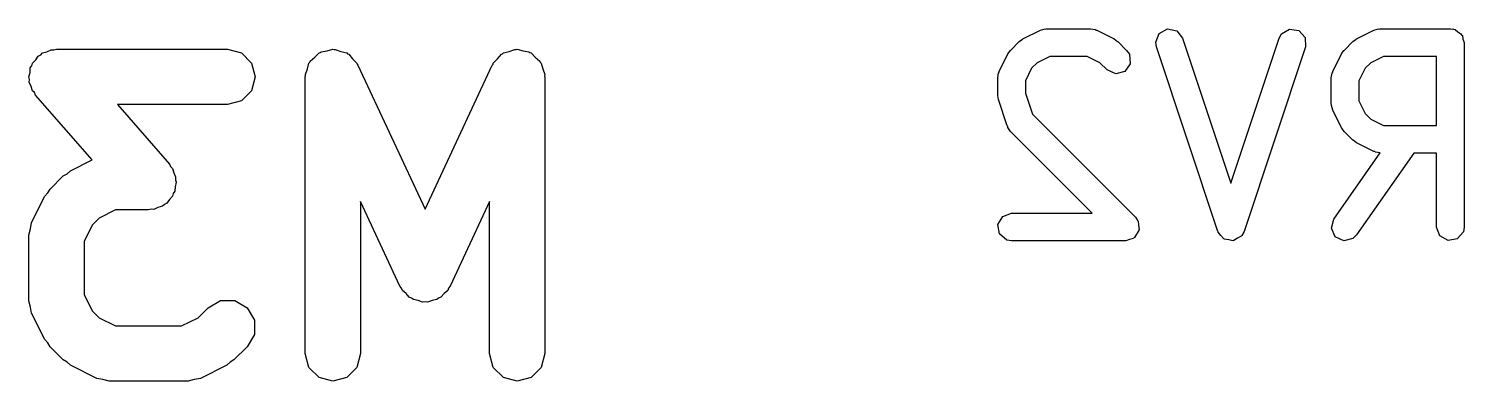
# Model space of a CAD drawing. Extents: x 10 to 287, y -200 to -10.
# Drawn here: x 135.67 to 143.46, y -98.84 to -96.93 of the extents above; entities that cross this region are included whole.
import ezdxf

# ---------------------------------------------------------------- set-up
doc = ezdxf.new("R2010")
doc.units = 0
doc.layers.add('BLACK', color=7, linetype='CONTINUOUS')

msp = doc.modelspace()

# ---------------------------------------------------------------- linework, layer by layer
at = {"layer": 'BLACK', "linetype": 'CONTINUOUS'}
for p, q in [((141.067, -96.9829), (141.163, -96.9353)), ((141.163, -96.9353), (141.188, -96.9279)), ((141.188, -96.9279), (141.192, -96.9289)), ((141.192, -96.9289), (141.196, -96.9274)), ((141.196, -96.9274), (141.434, -96.9274)), ((141.434, -96.9274), (141.46, -96.9319)), ((141.46, -96.9319), (141.463, -96.9348)), ((141.463, -96.9348), (141.468, -96.9353)), ((141.468, -96.9353), (141.563, -96.9829)), ((141.788, -97.0003), (141.807, -96.9526)), ((141.807, -96.9526), (141.852, -96.9282)), ((141.852, -96.9282), (141.902, -96.9385)), ((141.902, -96.9385), (141.934, -96.9787)), ((142.458, -96.9787), (142.471, -96.9558)), ((142.471, -96.9558), (142.514, -96.9289)), ((142.514, -96.9289), (142.565, -96.9364)), ((142.565, -96.9364), (142.599, -96.9748)), ((142.877, -96.9829), (142.972, -96.9353)), ((142.972, -96.9353), (142.997, -96.9279)), ((142.997, -96.9279), (143.001, -96.9289)), ((143.001, -96.9289), (143.006, -96.9274)), ((143.006, -96.9274), (143.387, -96.9274)), ((143.387, -96.9274), (143.396, -96.9291)), ((143.396, -96.9291), (143.4, -96.9285)), ((143.4, -96.9285), (143.403, -96.9302)), ((143.403, -96.9302), (143.412, -96.9319)), ((143.412, -96.9319), (143.427, -96.9444)), ((143.427, -96.9444), (143.444, -96.9542)), ((143.444, -96.9542), (143.446, -96.9605)), ((143.446, -96.9605), (143.452, -96.9649)), ((141, -97.0446), (141.048, -96.997)), ((141.048, -96.997), (141.066, -96.9841)), ((141.066, -96.9841), (141.067, -96.9829)), ((141.563, -96.9829), (141.581, -96.9963)), ((141.581, -96.9963), (141.583, -96.997)), ((141.583, -96.997), (141.63, -97.0446)), ((141.792, -97.0261), (141.788, -97.0003)), ((142.125, -98.0261), (141.792, -97.0261)), ((141.934, -96.9787), (142.196, -97.7652)), ((142.196, -97.7652), (142.458, -96.9787)), ((142.601, -97.0261), (142.267, -98.0261)), ((142.599, -96.9748), (142.601, -97.0261)), ((142.81, -97.0446), (142.857, -96.997)), ((142.857, -96.997), (142.876, -96.9841)), ((142.876, -96.9841), (142.877, -96.9829)), ((143.452, -96.9649), (143.455, -96.9841)), ((143.455, -96.9841), (143.462, -97.0024)), ((143.462, -97.0024), (143.462, -98.0024)), ((135.691, -97.1279), (135.694, -97.1136)), ((135.694, -97.1136), (135.712, -97.0962)), ((135.712, -97.0962), (135.726, -97.0757)), ((135.726, -97.0757), (135.739, -97.0691)), ((135.739, -97.0691), (135.749, -97.0587)), ((135.749, -97.0587), (135.773, -97.0523)), ((135.773, -97.0523), (135.795, -97.0414)), ((135.795, -97.0414), (135.81, -97.0424)), ((135.81, -97.0424), (135.824, -97.0386)), ((135.824, -97.0386), (136.753, -97.0386)), ((136.753, -97.0386), (136.828, -97.0587)), ((136.828, -97.0587), (136.883, -97.1136)), ((136.883, -97.1136), (136.903, -97.1886)), ((137.186, -97.145), (137.194, -97.1136)), ((137.194, -97.1136), (137.199, -97.1088)), ((137.199, -97.1088), (137.201, -97.1026)), ((137.201, -97.1026), (137.226, -97.0817)), ((137.226, -97.0817), (137.249, -97.0587)), ((137.249, -97.0587), (137.256, -97.0569)), ((137.256, -97.0569), (137.261, -97.0526)), ((137.261, -97.0526), (137.293, -97.047)), ((137.293, -97.047), (137.324, -97.0386)), ((137.324, -97.0386), (137.331, -97.0403)), ((137.331, -97.0403), (137.337, -97.0391)), ((137.337, -97.0391), (137.368, -97.0502)), ((137.368, -97.0502), (137.399, -97.0587)), ((137.399, -97.0587), (137.404, -97.0634)), ((137.404, -97.0634), (137.41, -97.0657)), ((137.41, -97.0657), (137.431, -97.0906)), ((137.431, -97.0906), (137.454, -97.1136)), ((137.454, -97.1136), (137.456, -97.12)), ((138.193, -97.12), (138.194, -97.1136)), ((138.194, -97.1136), (138.217, -97.0906)), ((138.217, -97.0906), (138.238, -97.0657)), ((138.238, -97.0657), (138.245, -97.0634)), ((138.245, -97.0634), (138.249, -97.0587)), ((138.249, -97.0587), (138.281, -97.0503)), ((138.281, -97.0503), (138.311, -97.0391)), ((138.311, -97.0391), (138.318, -97.0403)), ((138.318, -97.0403), (138.324, -97.0386)), ((138.324, -97.0386), (138.356, -97.047)), ((138.356, -97.047), (138.388, -97.0526)), ((138.388, -97.0526), (138.393, -97.0569)), ((138.393, -97.0569), (138.399, -97.0587)), ((138.399, -97.0587), (138.422, -97.0817)), ((138.422, -97.0817), (138.447, -97.1026)), ((138.447, -97.1026), (138.449, -97.1088)), ((138.449, -97.1088), (138.454, -97.1136)), ((138.454, -97.1136), (138.463, -97.145)), ((140.939, -97.1593), (140.986, -97.0641)), ((140.986, -97.0641), (141, -97.0461)), ((141, -97.0461), (141, -97.0446)), ((141.145, -97.1116), (141.115, -97.142)), ((141.214, -97.0774), (141.145, -97.1116)), ((141.417, -97.0774), (141.214, -97.0774)), ((141.485, -97.1116), (141.417, -97.0774)), ((141.524, -97.1507), (141.485, -97.1116)), ((141.63, -97.0446), (141.645, -97.0659)), ((141.645, -97.0659), (141.65, -97.117)), ((142.748, -97.1593), (142.796, -97.0641)), ((142.796, -97.0641), (142.809, -97.0461)), ((142.809, -97.0461), (142.81, -97.0446)), ((142.955, -97.1116), (142.924, -97.142)), ((143.023, -97.0774), (142.955, -97.1116)), ((143.312, -97.0774), (143.023, -97.0774)), ((143.312, -97.4512), (143.312, -97.0774)), ((135.674, -97.1886), (135.681, -97.1648)), ((135.678, -97.2029), (135.674, -97.1886)), ((135.681, -97.1648), (135.682, -97.1402)), ((135.682, -97.1402), (135.691, -97.1279)), ((136.903, -97.1886), (136.883, -97.2636)), ((137.174, -97.1886), (137.176, -97.1821)), ((137.174, -98.6886), (137.174, -97.1886)), ((137.175, -97.1755), (137.186, -97.145)), ((137.176, -97.1821), (137.175, -97.1755)), ((137.456, -97.12), (137.46, -97.1251)), ((137.46, -97.1251), (137.824, -97.9053)), ((137.824, -97.9053), (138.188, -97.1251)), ((138.188, -97.1251), (138.193, -97.12)), ((138.463, -97.145), (138.474, -97.1755)), ((138.474, -97.1755), (138.473, -97.1821)), ((138.473, -97.1821), (138.474, -97.1886)), ((138.474, -97.1886), (138.474, -98.6886)), ((140.931, -97.1929), (140.935, -97.1672)), ((140.931, -97.2881), (140.931, -97.1929)), ((140.935, -97.1672), (140.938, -97.1638)), ((140.938, -97.1638), (140.939, -97.1593)), ((141.115, -97.142), (141.081, -97.2106)), ((141.571, -97.1723), (141.524, -97.1507)), ((141.62, -97.1591), (141.571, -97.1723)), ((141.65, -97.117), (141.62, -97.1591)), ((142.74, -97.1929), (142.745, -97.1672)), ((142.74, -97.3357), (142.74, -97.1929)), ((142.745, -97.1672), (142.748, -97.1638)), ((142.748, -97.1638), (142.748, -97.1593)), ((142.924, -97.142), (142.89, -97.2106)), ((135.677, -97.2177), (135.678, -97.2029)), ((135.688, -97.2398), (135.677, -97.2177)), ((135.694, -97.2636), (135.688, -97.2398)), ((135.705, -97.274), (135.694, -97.2636)), ((136.883, -97.2636), (136.828, -97.3185)), ((141.081, -97.2106), (141.081, -97.2759)), ((142.89, -97.2106), (142.89, -97.318)), ((135.711, -97.2873), (135.705, -97.274)), ((136.018, -97.6381), (135.711, -97.2873)), ((136.753, -97.3386), (136.155, -97.3386)), ((136.155, -97.3386), (136.437, -97.6612)), ((136.828, -97.3185), (136.753, -97.3386)), ((140.931, -97.2896), (140.931, -97.2881)), ((140.935, -97.3118), (140.931, -97.2896)), ((140.982, -97.4547), (140.935, -97.3118)), ((141.081, -97.2759), (141.119, -97.3904)), ((142.742, -97.3399), (142.74, -97.3357)), ((142.741, -97.3443), (142.742, -97.3399)), ((142.748, -97.3693), (142.741, -97.3443)), ((142.89, -97.318), (142.924, -97.3865)), ((141.119, -97.3904), (141.678, -97.9493)), ((142.796, -97.4645), (142.748, -97.3693)), ((142.924, -97.3865), (142.955, -97.4169)), ((142.955, -97.4169), (143.023, -97.4512)), ((140.985, -97.4582), (140.982, -97.4547)), ((140.985, -97.4626), (140.985, -97.4582)), ((141, -97.484), (140.985, -97.4626)), ((141.444, -97.9274), (141, -97.484)), ((142.797, -97.4656), (142.796, -97.4645)), ((142.81, -97.484), (142.797, -97.4656)), ((142.857, -97.5316), (142.81, -97.484)), ((143.023, -97.4512), (143.312, -97.4512)), ((142.859, -97.5323), (142.857, -97.5316)), ((142.877, -97.5457), (142.859, -97.5323)), ((142.972, -97.5933), (142.877, -97.5457)), ((135.9, -97.6973), (136.018, -97.6381)), ((136.437, -97.6612), (136.444, -97.6745)), ((142.754, -97.9594), (143.005, -97.601)), ((143.188, -97.6012), (142.877, -98.0454)), ((142.977, -97.5938), (142.972, -97.5933)), ((142.98, -97.5967), (142.977, -97.5938)), ((143.005, -97.601), (142.98, -97.5967)), ((143.312, -97.6012), (143.188, -97.6012)), ((143.312, -98.0024), (143.312, -97.6012)), ((135.79, -97.7968), (135.861, -97.7254)), ((135.861, -97.7254), (135.882, -97.7133)), ((135.882, -97.7133), (135.9, -97.6973)), ((136.444, -97.6745), (136.454, -97.685)), ((136.454, -97.685), (136.461, -97.7088)), ((136.461, -97.7088), (136.471, -97.7309)), ((136.471, -97.7309), (136.47, -97.7457)), ((135.778, -97.8177), (135.79, -97.7968)), ((136.466, -97.8084), (136.458, -97.8207)), ((136.468, -97.7838), (136.466, -97.8084)), ((136.474, -97.76), (136.468, -97.7838)), ((136.47, -97.7457), (136.474, -97.76)), ((135.69, -97.9786), (135.762, -97.8358)), ((135.762, -97.8358), (135.778, -97.8177)), ((136.399, -97.8899), (136.375, -97.8963)), ((136.41, -97.8794), (136.399, -97.8899)), ((136.423, -97.8729), (136.41, -97.8794)), ((136.437, -97.8524), (136.423, -97.8729)), ((136.454, -97.835), (136.437, -97.8524)), ((136.458, -97.8207), (136.454, -97.835)), ((137.688, -98.3234), (137.474, -97.8647)), ((137.474, -97.8647), (137.474, -98.6886)), ((138.174, -97.8647), (137.96, -98.3234)), ((138.174, -98.6886), (138.174, -97.8647)), ((136.056, -97.9547), (136.019, -97.9917)), ((136.145, -97.91), (136.056, -97.9547)), ((136.324, -97.91), (136.145, -97.91)), ((136.339, -97.9062), (136.324, -97.91)), ((136.353, -97.9072), (136.339, -97.9062)), ((136.375, -97.8963), (136.353, -97.9072)), ((140.932, -97.9894), (140.958, -97.9449)), ((140.958, -97.9449), (141.006, -97.9274)), ((141.006, -97.9274), (141.444, -97.9274)), ((141.678, -97.9493), (141.687, -97.9628)), ((141.687, -97.9628), (141.69, -97.9649)), ((141.69, -97.9649), (141.69, -97.9669)), ((141.69, -97.9669), (141.693, -97.9707)), ((141.693, -97.9707), (141.695, -97.9932)), ((142.741, -98.0089), (142.754, -97.9594)), ((135.674, -98.0457), (135.683, -98.0124)), ((135.674, -98.4029), (135.674, -98.0457)), ((135.683, -98.0124), (135.69, -97.9786)), ((136.019, -97.9917), (135.974, -98.0811)), ((140.941, -98.0399), (140.932, -97.9894)), ((140.98, -98.0729), (140.941, -98.0399)), ((141.684, -98.0403), (141.673, -98.0598)), ((141.697, -98.0218), (141.684, -98.0403)), ((141.695, -97.9932), (141.699, -98.0154)), ((141.699, -98.0154), (141.697, -98.0184)), ((141.697, -98.0184), (141.697, -98.0218)), ((142.126, -98.0278), (142.125, -98.0261)), ((142.126, -98.0299), (142.126, -98.0278)), ((142.142, -98.0477), (142.126, -98.0299)), ((142.157, -98.0663), (142.142, -98.0477)), ((142.253, -98.0501), (142.252, -98.0521)), ((142.255, -98.049), (142.253, -98.0501)), ((142.267, -98.0261), (142.255, -98.049)), ((142.762, -98.0554), (142.741, -98.0089)), ((142.877, -98.0454), (142.858, -98.0638)), ((143.329, -98.0506), (143.312, -98.0024)), ((143.374, -98.0762), (143.329, -98.0506)), ((143.457, -98.028), (143.424, -98.0673)), ((143.462, -98.0024), (143.457, -98.028)), ((135.974, -98.0811), (135.974, -98.3674)), ((141.006, -98.0774), (140.98, -98.0729)), ((141.625, -98.0774), (141.006, -98.0774)), ((141.646, -98.0697), (141.625, -98.0774)), ((141.668, -98.0638), (141.646, -98.0697)), ((141.67, -98.061), (141.668, -98.0638)), ((141.673, -98.0598), (141.67, -98.061)), ((142.159, -98.0667), (142.157, -98.0663)), ((142.16, -98.0683), (142.159, -98.0667)), ((142.184, -98.0718), (142.16, -98.0683)), ((142.207, -98.0766), (142.184, -98.0718)), ((142.209, -98.0755), (142.207, -98.0766)), ((142.211, -98.0759), (142.209, -98.0755)), ((142.231, -98.0634), (142.211, -98.0759)), ((142.252, -98.0521), (142.231, -98.0634)), ((142.809, -98.0771), (142.762, -98.0554)), ((142.858, -98.0638), (142.809, -98.0771)), ((143.424, -98.0673), (143.374, -98.0762)), ((137.697, -98.3336), (137.688, -98.3234)), ((137.701, -98.346), (137.697, -98.3336)), ((137.721, -98.3628), (137.701, -98.346)), ((137.947, -98.346), (137.927, -98.3628)), ((137.952, -98.3336), (137.947, -98.346)), ((137.96, -98.3234), (137.952, -98.3336)), ((135.683, -98.4362), (135.674, -98.4029)), ((135.69, -98.4699), (135.683, -98.4362)), ((135.974, -98.3674), (136.019, -98.4569)), ((136.593, -98.4939), (136.647, -98.4396)), ((136.647, -98.4396), (136.714, -98.4008)), ((136.714, -98.4008), (136.792, -98.4008)), ((136.792, -98.4008), (136.859, -98.4396)), ((136.859, -98.4396), (136.898, -98.5069)), ((137.738, -98.3829), (137.721, -98.3628)), ((137.751, -98.3874), (137.738, -98.3829)), ((137.761, -98.3959), (137.751, -98.3874)), ((137.787, -98.4005), (137.761, -98.3959)), ((137.811, -98.4094), (137.787, -98.4005)), ((137.824, -98.4071), (137.811, -98.4094)), ((137.837, -98.4094), (137.824, -98.4071)), ((137.862, -98.4005), (137.837, -98.4094)), ((137.888, -98.3959), (137.862, -98.4005)), ((137.898, -98.3874), (137.888, -98.3959)), ((137.91, -98.3829), (137.898, -98.3874)), ((137.927, -98.3628), (137.91, -98.3829)), ((135.762, -98.6128), (135.69, -98.4699)), ((136.019, -98.4569), (136.056, -98.4939)), ((136.056, -98.4939), (136.145, -98.5386)), ((136.503, -98.5386), (136.593, -98.4939)), ((136.898, -98.5069), (136.898, -98.5845)), ((136.145, -98.5386), (136.503, -98.5386)), ((136.898, -98.5845), (136.859, -98.6518)), ((135.778, -98.6309), (135.762, -98.6128)), ((135.79, -98.6518), (135.778, -98.6309)), ((135.861, -98.7232), (135.79, -98.6518)), ((136.859, -98.6518), (136.787, -98.7232)), ((135.882, -98.7353), (135.861, -98.7232)), ((135.9, -98.7513), (135.882, -98.7353)), ((136.043, -98.8227), (135.9, -98.7513)), ((136.749, -98.7513), (136.606, -98.8227)), ((136.767, -98.7353), (136.749, -98.7513)), ((136.787, -98.7232), (136.767, -98.7353)), ((137.194, -98.7636), (137.174, -98.6886)), ((137.474, -98.6886), (137.454, -98.7636)), ((138.194, -98.7636), (138.174, -98.6886)), ((138.474, -98.6886), (138.454, -98.7636)), ((136.077, -98.8296), (136.043, -98.8227)), ((136.11, -98.8386), (136.077, -98.8296)), ((136.572, -98.8296), (136.539, -98.8386)), ((136.606, -98.8227), (136.572, -98.8296)), ((137.249, -98.8185), (137.194, -98.7636)), ((137.324, -98.8386), (137.249, -98.8185)), ((137.399, -98.8185), (137.324, -98.8386)), ((137.454, -98.7636), (137.399, -98.8185)), ((138.249, -98.8185), (138.194, -98.7636)), ((138.324, -98.8386), (138.249, -98.8185)), ((138.399, -98.8185), (138.324, -98.8386)), ((138.454, -98.7636), (138.399, -98.8185)), ((136.539, -98.8386), (136.11, -98.8386))]:
    msp.add_line(p, q, dxfattribs=at)

doc.saveas('drawing.dxf')
